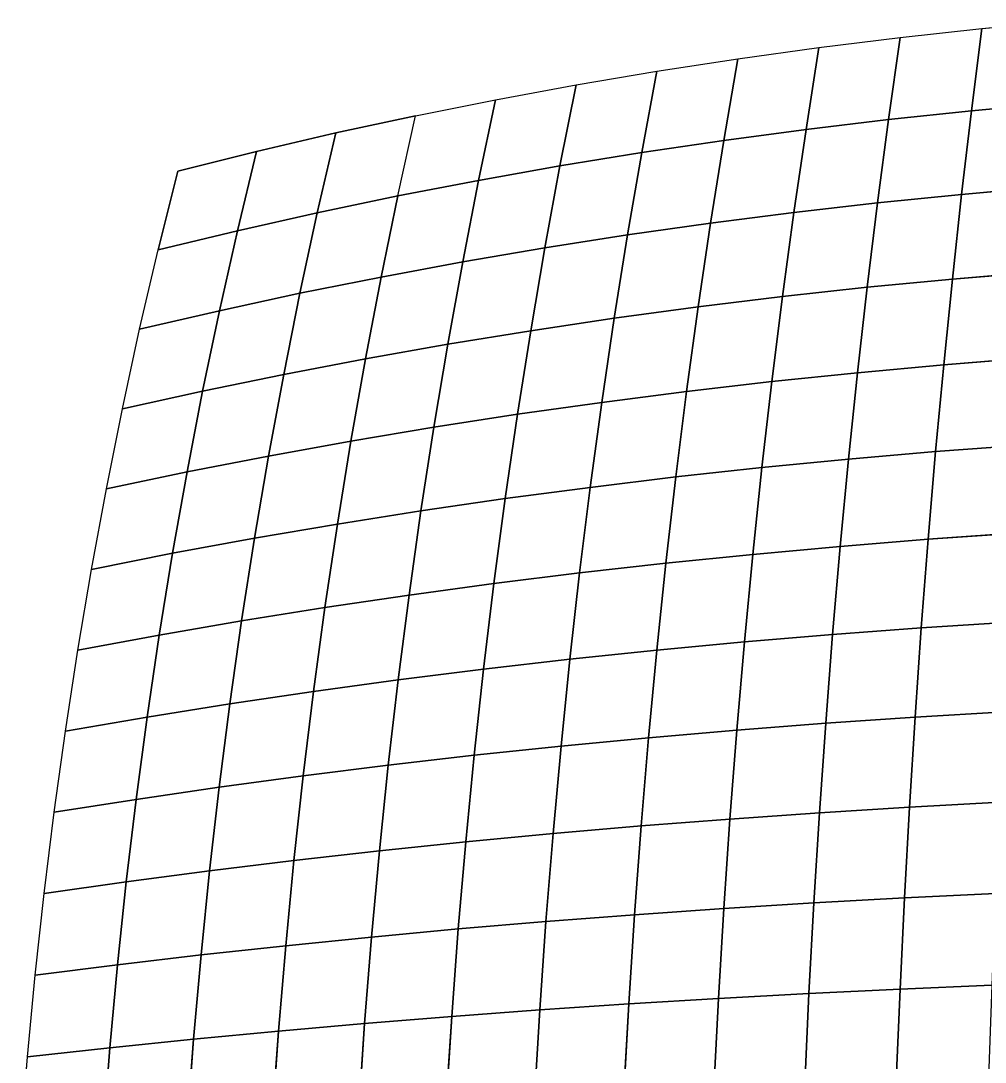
# Model space of a CAD drawing. Header units: millimetres. Extents: x -17.8 to 18.5, y -17.8 to 17.8.
# Drawn here: x -17.66 to -6.85, y 5.92 to 17.58 of the extents above; entities that cross this region are included whole.
import ezdxf

# ---------------------------------------------------------------- set-up
doc = ezdxf.new("R2010")
doc.units = ezdxf.units.MM
doc.layers.add('Test6 LowerTendons', color=90, linetype='Continuous')
doc.layers.add('Test6 TestBases', color=40, linetype='Continuous')
doc.layers.add('Test6 UpperTendons', color=203, linetype='Continuous', true_color=0xaa38c7)

msp = doc.modelspace()

# ---------------------------------------------------------------- linework, layer by layer
at = {"layer": 'Test6 LowerTendons'}
for p, q in [((-7.933954, 16.474418, 29.843656), (-7.803278, 17.394254, 29.352116)), ((-6.889425, 17.494281, 29.520906), (-7.006161, 16.572383, 30.021121)), ((-8.715208, 17.281346, 29.161588), (-8.859219, 16.363905, 29.643461)), ((-9.781576, 16.240743, 29.42035), (-9.624898, 17.155426, 28.949104)), ((-10.532009, 17.016357, 28.714429), (-10.700617, 16.10482, 29.174124)), ((-11.615904, 15.95602, 28.90457), (-11.436163, 16.863984, 28.457306)), ((-12.336947, 16.698149, 28.177465), (-12.526964, 15.794219, 28.611463)), ((-7.006161, 16.572383, 30.021121), (-7.116385, 15.636694, 30.493421)), ((-13.433287, 15.619286, 28.294571), (-13.233912, 16.518684, 27.874624)), ((-8.057267, 15.541355, 30.3075), (-7.933954, 16.474418, 29.843656)), ((-8.859219, 16.363905, 29.643461), (-8.99503, 15.43387, 30.09789)), ((-14.126565, 16.325413, 27.548486), (-14.334328, 15.43109, 27.95365)), ((-9.929227, 15.31416, 29.864442), (-9.781576, 16.240743, 29.42035)), ((-15.014367, 16.118156, 27.198748), (-15.229495, 15.229495, 27.588458)), ((-10.700617, 16.10482, 29.174124), (-10.859388, 15.182144, 29.606995)), ((-16.118156, 15.014367, 27.198748), (-15.89673, 15.89673, 26.825101)), ((-11.785015, 15.037735, 29.32538), (-11.615904, 15.95602, 28.90457)), ((-12.526964, 15.794219, 28.611463), (-12.70558, 14.880843, 29.01942)), ((-7.116385, 15.636694, 30.493421), (-7.220024, 14.688065, 30.937515)), ((-13.620518, 14.711374, 28.688934), (-13.433287, 15.619286, 28.294571)), ((-8.173152, 14.595909, 30.743404), (-8.057267, 15.541355, 30.3075)), ((-14.334328, 15.43109, 27.95365), (-14.529234, 14.529234, 28.333739)), ((-8.99503, 15.43387, 30.09789), (-9.12258, 14.492068, 30.524684)), ((-10.067804, 14.376491, 30.281244), (-9.929227, 15.31416, 29.864442)), ((-15.229495, 15.229495, 27.588458), (-15.43109, 14.334328, 27.95365)), ((-10.859388, 15.182144, 29.606995), (-11.008291, 14.24912, 30.012964)), ((-16.325413, 14.126565, 27.548486), (-16.118156, 15.014367, 27.198748)), ((-11.94349, 14.109899, 29.719719), (-11.785015, 15.037735, 29.32538)), ((-12.70558, 14.880843, 29.01942), (-12.872816, 13.958765, 29.401385)), ((-13.795658, 13.795658, 29.057832), (-13.620518, 14.711374, 28.688934)), ((-8.28155, 13.638912, 31.151145), (-8.173152, 14.595909, 30.743404)), ((-7.220024, 14.688065, 30.937515), (-7.317019, 13.727349, 31.353133)), ((-14.529234, 14.529234, 28.333739), (-14.711374, 13.620518, 28.688934)), ((-9.12258, 14.492068, 30.524684), (-9.241821, 13.539318, 30.923671)), ((-10.197267, 13.428533, 30.670639), (-10.067804, 14.376491, 30.281244)), ((-15.43109, 14.334328, 27.95365), (-15.619286, 13.433287, 28.294571)), ((-11.008291, 14.24912, 30.012964), (-11.147305, 13.306524, 30.391971)), ((-16.518684, 13.233912, 27.874624), (-16.325413, 14.126565, 27.548486)), ((-12.091325, 13.173257, 30.08759), (-11.94349, 14.109899, 29.719719)), ((-12.872816, 13.958765, 29.401385), (-13.028697, 13.028697, 29.757419)), ((-13.958765, 12.872816, 29.401385), (-13.795658, 13.795658, 29.057832)), ((-7.317019, 13.727349, 31.353133), (-7.407311, 12.755392, 31.74003)), ((-14.711374, 13.620518, 28.688934), (-14.880843, 12.70558, 29.01942)), ((-9.241821, 13.539318, 30.923671), (-9.352706, 12.576426, 31.294699)), ((-8.382407, 12.671196, 31.530522), (-8.28155, 13.638912, 31.151145)), ((-15.619286, 13.433287, 28.294571), (-15.794219, 12.526964, 28.611463)), ((-10.317587, 12.471067, 31.032526), (-10.197267, 13.428533, 30.670639)), ((-11.147305, 13.306524, 30.391971), (-11.276413, 12.355105, 30.74397)), ((-16.698149, 12.336947, 28.177465), (-16.518684, 13.233912, 27.874624)), ((-12.228528, 12.228528, 30.429), (-12.091325, 13.173257, 30.08759)), ((-13.028697, 13.028697, 29.757419), (-13.173257, 12.091325, 30.08759)), ((-14.109899, 11.94349, 29.719719), (-13.958765, 12.872816, 29.401385)), ((-7.407311, 12.755392, 31.74003), (-7.490847, 11.773042, 32.097982)), ((-14.880843, 12.70558, 29.01942), (-15.037735, 11.785015, 29.32538)), ((-8.475677, 11.693587, 31.881354), (-8.382407, 12.671196, 31.530522)), ((-15.794219, 12.526964, 28.611463), (-15.95602, 11.615904, 28.90457)), ((-9.352706, 12.576426, 31.294699), (-9.455195, 11.604194, 31.637632)), ((-10.428731, 11.504865, 31.366821), (-10.317587, 12.471067, 31.032526)), ((-16.863984, 11.436163, 28.457306), (-16.698149, 12.336947, 28.177465)), ((-11.276413, 12.355105, 30.74397), (-11.395602, 11.395602, 31.068929)), ((-12.355105, 11.276413, 30.74397), (-12.228528, 12.228528, 30.429)), ((-13.173257, 12.091325, 30.08759), (-13.306524, 11.147305, 30.391971)), ((-14.24912, 11.008291, 30.012964), (-14.109899, 11.94349, 29.719719)), ((-15.037735, 11.785015, 29.32538), (-15.182144, 10.859388, 29.606995)), ((-8.561313, 10.7069, 32.203477), (-8.475677, 11.693587, 31.881354)), ((-7.490847, 11.773042, 32.097982), (-7.567581, 10.781144, 32.426784)), ((-15.95602, 11.615904, 28.90457), (-16.10482, 10.700617, 29.174124)), ((-9.455195, 11.604194, 31.637632), (-9.549251, 10.623407, 31.952352)), ((-17.016357, 10.532009, 28.714429), (-16.863984, 11.436163, 28.457306)), ((-10.530679, 10.530679, 31.673449), (-10.428731, 11.504865, 31.366821)), ((-11.395602, 11.395602, 31.068929), (-11.504865, 10.428731, 31.366821)), ((-12.471067, 10.317587, 31.032526), (-12.355105, 11.276413, 30.74397)), ((-13.306524, 11.147305, 30.391971), (-13.428533, 10.197267, 30.670639)), ((-14.376491, 10.067804, 30.281244), (-14.24912, 11.008291, 30.012964)), ((-15.182144, 10.859388, 29.606995), (-15.31416, 9.929227, 29.864442)), ((-7.567581, 10.781144, 32.426784), (-7.63747, 9.780539, 32.726255)), ((-16.10482, 10.700617, 29.174124), (-16.240743, 9.781576, 29.42035)), ((-9.549251, 10.623407, 31.952352), (-9.634845, 9.634845, 32.238754)), ((-8.639279, 9.711949, 32.496748), (-8.561313, 10.7069, 32.203477)), ((-17.155426, 9.624898, 28.949104), (-17.016357, 10.532009, 28.714429)), ((-10.623407, 9.549251, 31.952352), (-10.530679, 10.530679, 31.673449)), ((-11.504865, 10.428731, 31.366821), (-11.604194, 9.455195, 31.637632)), ((-12.576426, 9.352706, 31.294699), (-12.471067, 10.317587, 31.032526)), ((-13.428533, 10.197267, 30.670639), (-13.539318, 9.241821, 30.923671)), ((-14.492068, 9.12258, 30.524684), (-14.376491, 10.067804, 30.281244)), ((-15.31416, 9.929227, 29.864442), (-15.43387, 8.99503, 30.09789)), ((-16.240743, 9.781576, 29.42035), (-16.363905, 8.859219, 29.643461)), ((-8.70954, 8.70954, 32.761037), (-8.639279, 9.711949, 32.496748)), ((-7.63747, 9.780539, 32.726255), (-7.700475, 8.772066, 32.996231)), ((-17.281346, 8.715208, 29.161588), (-17.155426, 9.624898, 28.949104)), ((-9.634845, 9.634845, 32.238754), (-9.711949, 8.639279, 32.496748)), ((-11.604194, 9.455195, 31.637632), (-11.693587, 8.475677, 31.881354)), ((-10.7069, 8.561313, 32.203477), (-10.623407, 9.549251, 31.952352)), ((-12.671196, 8.382407, 31.530522), (-12.576426, 9.352706, 31.294699)), ((-13.539318, 9.241821, 30.923671), (-13.638912, 8.28155, 31.151145)), ((-14.595909, 8.173152, 30.743404), (-14.492068, 9.12258, 30.524684)), ((-15.43387, 8.99503, 30.09789), (-15.541355, 8.057267, 30.3075)), ((-16.363905, 8.859219, 29.643461), (-16.474418, 7.933954, 29.843656)), ((-7.700475, 8.772066, 32.996231), (-7.756563, 7.756563, 33.236563)), ((-17.394254, 7.803278, 29.352116), (-17.281346, 8.715208, 29.161588)), ((-9.711949, 8.639279, 32.496748), (-9.780539, 7.63747, 32.726255)), ((-8.772066, 7.700475, 32.996231), (-8.70954, 8.70954, 32.761037)), ((-10.781144, 7.567581, 32.426784), (-10.7069, 8.561313, 32.203477)), ((-11.693587, 8.475677, 31.881354), (-11.773042, 7.490847, 32.097982)), ((-12.755392, 7.407311, 31.74003), (-12.671196, 8.382407, 31.530522)), ((-14.688065, 7.220024, 30.937515), (-14.595909, 8.173152, 30.743404)), ((-13.638912, 8.28155, 31.151145), (-13.727349, 7.317019, 31.353133)), ((-15.541355, 8.057267, 30.3075), (-15.636694, 7.116385, 30.493421)), ((-16.474418, 7.933954, 29.843656), (-16.572383, 7.006161, 30.021121)), ((-17.494281, 6.889425, 29.520906), (-17.394254, 7.803278, 29.352116)), ((-8.826832, 6.68555, 33.202231), (-8.772066, 7.700475, 32.996231)), ((-7.756563, 7.756563, 33.236563), (-7.805703, 6.734861, 33.447127)), ((-9.780539, 7.63747, 32.726255), (-9.840596, 6.630173, 32.927211)), ((-11.773042, 7.490847, 32.097982), (-11.84256, 6.501365, 32.287517)), ((-10.846128, 6.568764, 32.62224), (-10.781144, 7.567581, 32.426784)), ((-12.829026, 6.428018, 31.923259), (-12.755392, 7.407311, 31.74003)), ((-13.727349, 7.317019, 31.353133), (-13.804657, 6.348773, 31.529705)), ((-14.768588, 6.263682, 31.10712), (-14.688065, 7.220024, 30.937515)), ((-16.572383, 7.006161, 30.021121), (-16.657892, 6.076198, 30.176023)), ((-15.636694, 7.116385, 30.493421), (-15.719954, 6.172803, 30.655789)), ((-17.581541, 5.973935, 29.668155), (-17.494281, 6.889425, 29.520906)), ((-8.873814, 5.665556, 33.378954), (-8.826832, 6.68555, 33.202231)), ((-7.805703, 6.734861, 33.447127), (-7.84787, 5.707795, 33.627811)), ((-10.901844, 5.565559, 32.789816), (-10.846128, 6.568764, 32.62224)), ((-9.840596, 6.630173, 32.927211), (-9.892103, 5.618132, 33.099555)), ((-12.892112, 5.44512, 32.08024), (-12.829026, 6.428018, 31.923259)), ((-11.84256, 6.501365, 32.287517), (-11.902143, 5.507874, 32.449962)), ((-13.804657, 6.348773, 31.529705), (-13.870866, 5.377342, 31.680926)), ((-14.837521, 5.304592, 31.252314), (-14.768588, 6.263682, 31.10712)), ((-16.657892, 6.076198, 30.176023), (-16.731028, 5.144397, 30.30851)), ((-15.719954, 6.172803, 30.655789), (-15.791199, 5.226924, 30.794726)), ((-17.656139, 5.057073, 29.794038), (-17.581541, 5.973935, 29.668155))]:
    msp.add_line(p, q, dxfattribs=at)
at = {"layer": 'Test6 TestBases'}
for points in [[(-7.006161, 16.572383, 30.021121), (-6.889425, 17.494281, 29.520906), (-5.973935, 17.581541, 29.668155), (-6.076198, 16.657892, 30.176023)], [(-8.859219, 16.363905, 29.643461), (-8.715208, 17.281346, 29.161588), (-7.803278, 17.394254, 29.352116), (-7.933954, 16.474418, 29.843656)], [(-7.933954, 16.474418, 29.843656), (-7.803278, 17.394254, 29.352116), (-6.889425, 17.494281, 29.520906), (-7.006161, 16.572383, 30.021121)], [(-9.781576, 16.240743, 29.42035), (-9.624898, 17.155426, 28.949104), (-8.715208, 17.281346, 29.161588), (-8.859219, 16.363905, 29.643461)], [(-10.700617, 16.10482, 29.174124), (-10.532009, 17.016357, 28.714429), (-9.624898, 17.155426, 28.949104), (-9.781576, 16.240743, 29.42035)], [(-11.615904, 15.95602, 28.90457), (-11.436163, 16.863984, 28.457306), (-10.532009, 17.016357, 28.714429), (-10.700617, 16.10482, 29.174124)], [(-12.526964, 15.794219, 28.611463), (-12.336947, 16.698149, 28.177465), (-11.436163, 16.863984, 28.457306), (-11.615904, 15.95602, 28.90457)], [(-13.233912, 16.518684, 27.874624), (-12.336947, 16.698149, 28.177465), (-12.526964, 15.794219, 28.611463), (-13.433287, 15.619286, 28.294571)], [(-8.057267, 15.541355, 30.3075), (-7.933954, 16.474418, 29.843656), (-7.006161, 16.572383, 30.021121), (-7.116385, 15.636694, 30.493421)], [(-7.116385, 15.636694, 30.493421), (-7.006161, 16.572383, 30.021121), (-6.076198, 16.657892, 30.176023), (-6.172803, 15.719954, 30.655789)], [(-14.126565, 16.325413, 27.548486), (-14.334328, 15.43109, 27.95365), (-13.433287, 15.619286, 28.294571), (-13.233912, 16.518684, 27.874624)], [(-8.99503, 15.43387, 30.09789), (-8.859219, 16.363905, 29.643461), (-7.933954, 16.474418, 29.843656), (-8.057267, 15.541355, 30.3075)], [(-9.929227, 15.31416, 29.864442), (-9.781576, 16.240743, 29.42035), (-8.859219, 16.363905, 29.643461), (-8.99503, 15.43387, 30.09789)], [(-15.014367, 16.118156, 27.198748), (-15.229495, 15.229495, 27.588458), (-14.334328, 15.43109, 27.95365), (-14.126565, 16.325413, 27.548486)], [(-10.859388, 15.182144, 29.606995), (-10.700617, 16.10482, 29.174124), (-9.781576, 16.240743, 29.42035), (-9.929227, 15.31416, 29.864442)], [(-15.89673, 15.89673, 26.825101), (-16.118156, 15.014367, 27.198748), (-15.229495, 15.229495, 27.588458), (-15.014367, 16.118156, 27.198748)], [(-11.785015, 15.037735, 29.32538), (-11.615904, 15.95602, 28.90457), (-10.700617, 16.10482, 29.174124), (-10.859388, 15.182144, 29.606995)], [(-12.70558, 14.880843, 29.01942), (-12.526964, 15.794219, 28.611463), (-11.615904, 15.95602, 28.90457), (-11.785015, 15.037735, 29.32538)], [(-13.620518, 14.711374, 28.688934), (-13.433287, 15.619286, 28.294571), (-12.526964, 15.794219, 28.611463), (-12.70558, 14.880843, 29.01942)], [(-7.220024, 14.688065, 30.937515), (-8.173152, 14.595909, 30.743404), (-8.057267, 15.541355, 30.3075), (-7.116385, 15.636694, 30.493421)], [(-6.263682, 14.768588, 31.10712), (-7.220024, 14.688065, 30.937515), (-7.116385, 15.636694, 30.493421), (-6.172803, 15.719954, 30.655789)], [(-14.529234, 14.529234, 28.333739), (-14.334328, 15.43109, 27.95365), (-13.433287, 15.619286, 28.294571), (-13.620518, 14.711374, 28.688934)], [(-8.173152, 14.595909, 30.743404), (-9.12258, 14.492068, 30.524684), (-8.99503, 15.43387, 30.09789), (-8.057267, 15.541355, 30.3075)], [(-15.43109, 14.334328, 27.95365), (-15.229495, 15.229495, 27.588458), (-14.334328, 15.43109, 27.95365), (-14.529234, 14.529234, 28.333739)], [(-9.12258, 14.492068, 30.524684), (-10.067804, 14.376491, 30.281244), (-9.929227, 15.31416, 29.864442), (-8.99503, 15.43387, 30.09789)], [(-10.067804, 14.376491, 30.281244), (-11.008291, 14.24912, 30.012964), (-10.859388, 15.182144, 29.606995), (-9.929227, 15.31416, 29.864442)], [(-16.325413, 14.126565, 27.548486), (-16.118156, 15.014367, 27.198748), (-15.229495, 15.229495, 27.588458), (-15.43109, 14.334328, 27.95365)], [(-11.008291, 14.24912, 30.012964), (-11.94349, 14.109899, 29.719719), (-11.785015, 15.037735, 29.32538), (-10.859388, 15.182144, 29.606995)], [(-11.94349, 14.109899, 29.719719), (-12.872816, 13.958765, 29.401385), (-12.70558, 14.880843, 29.01942), (-11.785015, 15.037735, 29.32538)], [(-12.872816, 13.958765, 29.401385), (-13.795658, 13.795658, 29.057832), (-13.620518, 14.711374, 28.688934), (-12.70558, 14.880843, 29.01942)], [(-14.711374, 13.620518, 28.688934), (-14.529234, 14.529234, 28.333739), (-13.620518, 14.711374, 28.688934), (-13.795658, 13.795658, 29.057832)], [(-7.317019, 13.727349, 31.353133), (-7.220024, 14.688065, 30.937515), (-6.263682, 14.768588, 31.10712), (-6.348773, 13.804657, 31.529705)], [(-9.241821, 13.539318, 30.923671), (-9.12258, 14.492068, 30.524684), (-8.173152, 14.595909, 30.743404), (-8.28155, 13.638912, 31.151145)], [(-8.28155, 13.638912, 31.151145), (-8.173152, 14.595909, 30.743404), (-7.220024, 14.688065, 30.937515), (-7.317019, 13.727349, 31.353133)], [(-15.619286, 13.433287, 28.294571), (-15.43109, 14.334328, 27.95365), (-14.529234, 14.529234, 28.333739), (-14.711374, 13.620518, 28.688934)], [(-10.197267, 13.428533, 30.670639), (-10.067804, 14.376491, 30.281244), (-9.12258, 14.492068, 30.524684), (-9.241821, 13.539318, 30.923671)], [(-11.147305, 13.306524, 30.391971), (-11.008291, 14.24912, 30.012964), (-10.067804, 14.376491, 30.281244), (-10.197267, 13.428533, 30.670639)], [(-16.518684, 13.233912, 27.874624), (-16.325413, 14.126565, 27.548486), (-15.43109, 14.334328, 27.95365), (-15.619286, 13.433287, 28.294571)], [(-12.091325, 13.173257, 30.08759), (-11.94349, 14.109899, 29.719719), (-11.008291, 14.24912, 30.012964), (-11.147305, 13.306524, 30.391971)], [(-13.028697, 13.028697, 29.757419), (-12.872816, 13.958765, 29.401385), (-11.94349, 14.109899, 29.719719), (-12.091325, 13.173257, 30.08759)], [(-13.958765, 12.872816, 29.401385), (-13.795658, 13.795658, 29.057832), (-12.872816, 13.958765, 29.401385), (-13.028697, 13.028697, 29.757419)], [(-14.880843, 12.70558, 29.01942), (-14.711374, 13.620518, 28.688934), (-13.795658, 13.795658, 29.057832), (-13.958765, 12.872816, 29.401385)], [(-6.428018, 12.829026, 31.923259), (-7.407311, 12.755392, 31.74003), (-7.317019, 13.727349, 31.353133), (-6.348773, 13.804657, 31.529705)], [(-7.407311, 12.755392, 31.74003), (-8.382407, 12.671196, 31.530522), (-8.28155, 13.638912, 31.151145), (-7.317019, 13.727349, 31.353133)], [(-15.794219, 12.526964, 28.611463), (-15.619286, 13.433287, 28.294571), (-14.711374, 13.620518, 28.688934), (-14.880843, 12.70558, 29.01942)], [(-9.352706, 12.576426, 31.294699), (-10.317587, 12.471067, 31.032526), (-10.197267, 13.428533, 30.670639), (-9.241821, 13.539318, 30.923671)], [(-8.382407, 12.671196, 31.530522), (-9.352706, 12.576426, 31.294699), (-9.241821, 13.539318, 30.923671), (-8.28155, 13.638912, 31.151145)], [(-16.698149, 12.336947, 28.177465), (-16.518684, 13.233912, 27.874624), (-15.619286, 13.433287, 28.294571), (-15.794219, 12.526964, 28.611463)], [(-10.317587, 12.471067, 31.032526), (-11.276413, 12.355105, 30.74397), (-11.147305, 13.306524, 30.391971), (-10.197267, 13.428533, 30.670639)], [(-11.276413, 12.355105, 30.74397), (-12.228528, 12.228528, 30.429), (-12.091325, 13.173257, 30.08759), (-11.147305, 13.306524, 30.391971)], [(-12.228528, 12.228528, 30.429), (-13.173257, 12.091325, 30.08759), (-13.028697, 13.028697, 29.757419), (-12.091325, 13.173257, 30.08759)], [(-13.173257, 12.091325, 30.08759), (-14.109899, 11.94349, 29.719719), (-13.958765, 12.872816, 29.401385), (-13.028697, 13.028697, 29.757419)], [(-14.109899, 11.94349, 29.719719), (-15.037735, 11.785015, 29.32538), (-14.880843, 12.70558, 29.01942), (-13.958765, 12.872816, 29.401385)], [(-8.475677, 11.693587, 31.881354), (-8.382407, 12.671196, 31.530522), (-7.407311, 12.755392, 31.74003), (-7.490847, 11.773042, 32.097982)], [(-7.490847, 11.773042, 32.097982), (-7.407311, 12.755392, 31.74003), (-6.428018, 12.829026, 31.923259), (-6.501365, 11.84256, 32.287517)], [(-15.037735, 11.785015, 29.32538), (-15.95602, 11.615904, 28.90457), (-15.794219, 12.526964, 28.611463), (-14.880843, 12.70558, 29.01942)], [(-9.455195, 11.604194, 31.637632), (-9.352706, 12.576426, 31.294699), (-8.382407, 12.671196, 31.530522), (-8.475677, 11.693587, 31.881354)], [(-16.863984, 11.436163, 28.457306), (-16.698149, 12.336947, 28.177465), (-15.794219, 12.526964, 28.611463), (-15.95602, 11.615904, 28.90457)], [(-10.428731, 11.504865, 31.366821), (-10.317587, 12.471067, 31.032526), (-9.352706, 12.576426, 31.294699), (-9.455195, 11.604194, 31.637632)], [(-11.395602, 11.395602, 31.068929), (-11.276413, 12.355105, 30.74397), (-10.317587, 12.471067, 31.032526), (-10.428731, 11.504865, 31.366821)], [(-12.355105, 11.276413, 30.74397), (-12.228528, 12.228528, 30.429), (-11.276413, 12.355105, 30.74397), (-11.395602, 11.395602, 31.068929)], [(-13.306524, 11.147305, 30.391971), (-13.173257, 12.091325, 30.08759), (-12.228528, 12.228528, 30.429), (-12.355105, 11.276413, 30.74397)], [(-14.24912, 11.008291, 30.012964), (-14.109899, 11.94349, 29.719719), (-13.173257, 12.091325, 30.08759), (-13.306524, 11.147305, 30.391971)], [(-15.182144, 10.859388, 29.606995), (-15.037735, 11.785015, 29.32538), (-14.109899, 11.94349, 29.719719), (-14.24912, 11.008291, 30.012964)], [(-16.10482, 10.700617, 29.174124), (-15.95602, 11.615904, 28.90457), (-15.037735, 11.785015, 29.32538), (-15.182144, 10.859388, 29.606995)], [(-7.567581, 10.781144, 32.426784), (-7.490847, 11.773042, 32.097982), (-6.501365, 11.84256, 32.287517), (-6.568764, 10.846128, 32.62224)], [(-9.549251, 10.623407, 31.952352), (-9.455195, 11.604194, 31.637632), (-8.475677, 11.693587, 31.881354), (-8.561313, 10.7069, 32.203477)], [(-8.561313, 10.7069, 32.203477), (-8.475677, 11.693587, 31.881354), (-7.490847, 11.773042, 32.097982), (-7.567581, 10.781144, 32.426784)], [(-17.016357, 10.532009, 28.714429), (-16.863984, 11.436163, 28.457306), (-15.95602, 11.615904, 28.90457), (-16.10482, 10.700617, 29.174124)], [(-10.530679, 10.530679, 31.673449), (-10.428731, 11.504865, 31.366821), (-9.455195, 11.604194, 31.637632), (-9.549251, 10.623407, 31.952352)], [(-11.504865, 10.428731, 31.366821), (-11.395602, 11.395602, 31.068929), (-10.428731, 11.504865, 31.366821), (-10.530679, 10.530679, 31.673449)], [(-12.471067, 10.317587, 31.032526), (-12.355105, 11.276413, 30.74397), (-11.395602, 11.395602, 31.068929), (-11.504865, 10.428731, 31.366821)], [(-13.428533, 10.197267, 30.670639), (-13.306524, 11.147305, 30.391971), (-12.355105, 11.276413, 30.74397), (-12.471067, 10.317587, 31.032526)], [(-14.376491, 10.067804, 30.281244), (-14.24912, 11.008291, 30.012964), (-13.306524, 11.147305, 30.391971), (-13.428533, 10.197267, 30.670639)], [(-15.31416, 9.929227, 29.864442), (-15.182144, 10.859388, 29.606995), (-14.24912, 11.008291, 30.012964), (-14.376491, 10.067804, 30.281244)], [(-16.240743, 9.781576, 29.42035), (-16.10482, 10.700617, 29.174124), (-15.182144, 10.859388, 29.606995), (-15.31416, 9.929227, 29.864442)], [(-7.63747, 9.780539, 32.726255), (-8.639279, 9.711949, 32.496748), (-8.561313, 10.7069, 32.203477), (-7.567581, 10.781144, 32.426784)], [(-6.630173, 9.840596, 32.927211), (-7.63747, 9.780539, 32.726255), (-7.567581, 10.781144, 32.426784), (-6.568764, 10.846128, 32.62224)], [(-17.155426, 9.624898, 28.949104), (-17.016357, 10.532009, 28.714429), (-16.10482, 10.700617, 29.174124), (-16.240743, 9.781576, 29.42035)], [(-9.634845, 9.634845, 32.238754), (-10.623407, 9.549251, 31.952352), (-10.530679, 10.530679, 31.673449), (-9.549251, 10.623407, 31.952352)], [(-8.639279, 9.711949, 32.496748), (-9.634845, 9.634845, 32.238754), (-9.549251, 10.623407, 31.952352), (-8.561313, 10.7069, 32.203477)], [(-10.623407, 9.549251, 31.952352), (-11.604194, 9.455195, 31.637632), (-11.504865, 10.428731, 31.366821), (-10.530679, 10.530679, 31.673449)], [(-11.604194, 9.455195, 31.637632), (-12.576426, 9.352706, 31.294699), (-12.471067, 10.317587, 31.032526), (-11.504865, 10.428731, 31.366821)], [(-12.576426, 9.352706, 31.294699), (-13.539318, 9.241821, 30.923671), (-13.428533, 10.197267, 30.670639), (-12.471067, 10.317587, 31.032526)], [(-13.539318, 9.241821, 30.923671), (-14.492068, 9.12258, 30.524684), (-14.376491, 10.067804, 30.281244), (-13.428533, 10.197267, 30.670639)], [(-14.492068, 9.12258, 30.524684), (-15.43387, 8.99503, 30.09789), (-15.31416, 9.929227, 29.864442), (-14.376491, 10.067804, 30.281244)], [(-15.43387, 8.99503, 30.09789), (-16.363905, 8.859219, 29.643461), (-16.240743, 9.781576, 29.42035), (-15.31416, 9.929227, 29.864442)], [(-7.700475, 8.772066, 32.996231), (-7.63747, 9.780539, 32.726255), (-6.630173, 9.840596, 32.927211), (-6.68555, 8.826832, 33.202231)], [(-17.281346, 8.715208, 29.161588), (-17.155426, 9.624898, 28.949104), (-16.240743, 9.781576, 29.42035), (-16.363905, 8.859219, 29.643461)], [(-9.711949, 8.639279, 32.496748), (-9.634845, 9.634845, 32.238754), (-8.639279, 9.711949, 32.496748), (-8.70954, 8.70954, 32.761037)], [(-8.70954, 8.70954, 32.761037), (-8.639279, 9.711949, 32.496748), (-7.63747, 9.780539, 32.726255), (-7.700475, 8.772066, 32.996231)], [(-10.7069, 8.561313, 32.203477), (-10.623407, 9.549251, 31.952352), (-9.634845, 9.634845, 32.238754), (-9.711949, 8.639279, 32.496748)], [(-12.671196, 8.382407, 31.530522), (-12.576426, 9.352706, 31.294699), (-11.604194, 9.455195, 31.637632), (-11.693587, 8.475677, 31.881354)], [(-11.693587, 8.475677, 31.881354), (-11.604194, 9.455195, 31.637632), (-10.623407, 9.549251, 31.952352), (-10.7069, 8.561313, 32.203477)], [(-13.638912, 8.28155, 31.151145), (-13.539318, 9.241821, 30.923671), (-12.576426, 9.352706, 31.294699), (-12.671196, 8.382407, 31.530522)], [(-14.595909, 8.173152, 30.743404), (-14.492068, 9.12258, 30.524684), (-13.539318, 9.241821, 30.923671), (-13.638912, 8.28155, 31.151145)], [(-15.541355, 8.057267, 30.3075), (-15.43387, 8.99503, 30.09789), (-14.492068, 9.12258, 30.524684), (-14.595909, 8.173152, 30.743404)], [(-16.474418, 7.933954, 29.843656), (-16.363905, 8.859219, 29.643461), (-15.43387, 8.99503, 30.09789), (-15.541355, 8.057267, 30.3075)], [(-17.394254, 7.803278, 29.352116), (-17.281346, 8.715208, 29.161588), (-16.363905, 8.859219, 29.643461), (-16.474418, 7.933954, 29.843656)], [(-7.756563, 7.756563, 33.236563), (-8.772066, 7.700475, 32.996231), (-8.70954, 8.70954, 32.761037), (-7.700475, 8.772066, 32.996231)], [(-6.734861, 7.805703, 33.447127), (-7.756563, 7.756563, 33.236563), (-7.700475, 8.772066, 32.996231), (-6.68555, 8.826832, 33.202231)], [(-9.780539, 7.63747, 32.726255), (-10.781144, 7.567581, 32.426784), (-10.7069, 8.561313, 32.203477), (-9.711949, 8.639279, 32.496748)], [(-8.772066, 7.700475, 32.996231), (-9.780539, 7.63747, 32.726255), (-9.711949, 8.639279, 32.496748), (-8.70954, 8.70954, 32.761037)], [(-10.781144, 7.567581, 32.426784), (-11.773042, 7.490847, 32.097982), (-11.693587, 8.475677, 31.881354), (-10.7069, 8.561313, 32.203477)], [(-11.773042, 7.490847, 32.097982), (-12.755392, 7.407311, 31.74003), (-12.671196, 8.382407, 31.530522), (-11.693587, 8.475677, 31.881354)], [(-12.755392, 7.407311, 31.74003), (-13.727349, 7.317019, 31.353133), (-13.638912, 8.28155, 31.151145), (-12.671196, 8.382407, 31.530522)], [(-14.688065, 7.220024, 30.937515), (-15.636694, 7.116385, 30.493421), (-15.541355, 8.057267, 30.3075), (-14.595909, 8.173152, 30.743404)], [(-13.727349, 7.317019, 31.353133), (-14.688065, 7.220024, 30.937515), (-14.595909, 8.173152, 30.743404), (-13.638912, 8.28155, 31.151145)], [(-15.636694, 7.116385, 30.493421), (-16.572383, 7.006161, 30.021121), (-16.474418, 7.933954, 29.843656), (-15.541355, 8.057267, 30.3075)], [(-17.494281, 6.889425, 29.520906), (-17.394254, 7.803278, 29.352116), (-16.474418, 7.933954, 29.843656), (-16.572383, 7.006161, 30.021121)], [(-9.840596, 6.630173, 32.927211), (-9.780539, 7.63747, 32.726255), (-8.772066, 7.700475, 32.996231), (-8.826832, 6.68555, 33.202231)], [(-8.826832, 6.68555, 33.202231), (-8.772066, 7.700475, 32.996231), (-7.756563, 7.756563, 33.236563), (-7.805703, 6.734861, 33.447127)], [(-7.805703, 6.734861, 33.447127), (-7.756563, 7.756563, 33.236563), (-6.734861, 7.805703, 33.447127), (-6.778076, 6.778076, 33.661744)], [(-10.846128, 6.568764, 32.62224), (-10.781144, 7.567581, 32.426784), (-9.780539, 7.63747, 32.726255), (-9.840596, 6.630173, 32.927211)], [(-12.829026, 6.428018, 31.923259), (-12.755392, 7.407311, 31.74003), (-11.773042, 7.490847, 32.097982), (-11.84256, 6.501365, 32.287517)], [(-11.84256, 6.501365, 32.287517), (-11.773042, 7.490847, 32.097982), (-10.781144, 7.567581, 32.426784), (-10.846128, 6.568764, 32.62224)], [(-13.804657, 6.348773, 31.529705), (-13.727349, 7.317019, 31.353133), (-12.755392, 7.407311, 31.74003), (-12.829026, 6.428018, 31.923259)], [(-14.768588, 6.263682, 31.10712), (-14.688065, 7.220024, 30.937515), (-13.727349, 7.317019, 31.353133), (-13.804657, 6.348773, 31.529705)], [(-15.719954, 6.172803, 30.655789), (-15.636694, 7.116385, 30.493421), (-14.688065, 7.220024, 30.937515), (-14.768588, 6.263682, 31.10712)], [(-17.581541, 5.973935, 29.668155), (-17.494281, 6.889425, 29.520906), (-16.572383, 7.006161, 30.021121), (-16.657892, 6.076198, 30.176023)], [(-16.657892, 6.076198, 30.176023), (-16.572383, 7.006161, 30.021121), (-15.636694, 7.116385, 30.493421), (-15.719954, 6.172803, 30.655789)], [(-6.815168, 5.744821, 33.845948), (-7.84787, 5.707795, 33.627811), (-7.805703, 6.734861, 33.447127), (-6.778076, 6.778076, 33.661744)], [(-8.873814, 5.665556, 33.378954), (-9.892103, 5.618132, 33.099555), (-9.840596, 6.630173, 32.927211), (-8.826832, 6.68555, 33.202231)], [(-7.84787, 5.707795, 33.627811), (-8.873814, 5.665556, 33.378954), (-8.826832, 6.68555, 33.202231), (-7.805703, 6.734861, 33.447127)], [(-10.901844, 5.565559, 32.789816), (-11.902143, 5.507874, 32.449962), (-11.84256, 6.501365, 32.287517), (-10.846128, 6.568764, 32.62224)], [(-9.892103, 5.618132, 33.099555), (-10.901844, 5.565559, 32.789816), (-10.846128, 6.568764, 32.62224), (-9.840596, 6.630173, 32.927211)], [(-12.892112, 5.44512, 32.08024), (-13.870866, 5.377342, 31.680926), (-13.804657, 6.348773, 31.529705), (-12.829026, 6.428018, 31.923259)], [(-11.902143, 5.507874, 32.449962), (-12.892112, 5.44512, 32.08024), (-12.829026, 6.428018, 31.923259), (-11.84256, 6.501365, 32.287517)], [(-13.870866, 5.377342, 31.680926), (-14.837521, 5.304592, 31.252314), (-14.768588, 6.263682, 31.10712), (-13.804657, 6.348773, 31.529705)], [(-14.837521, 5.304592, 31.252314), (-15.791199, 5.226924, 30.794726), (-15.719954, 6.172803, 30.655789), (-14.768588, 6.263682, 31.10712)], [(-17.656139, 5.057073, 29.794038), (-17.581541, 5.973935, 29.668155), (-16.657892, 6.076198, 30.176023), (-16.731028, 5.144397, 30.30851)], [(-15.791199, 5.226924, 30.794726), (-16.731028, 5.144397, 30.30851), (-16.657892, 6.076198, 30.176023), (-15.719954, 6.172803, 30.655789)]]:
    msp.add_3dface(points, dxfattribs=at)
at = {"layer": 'Test6 UpperTendons'}
for p, q in [((-6.889425, 17.494281, 29.520906), (-5.973935, 17.581541, 29.668155)), ((-8.715208, 17.281346, 29.161588), (-7.803278, 17.394254, 29.352116)), ((-7.803278, 17.394254, 29.352116), (-6.889425, 17.494281, 29.520906)), ((-9.624898, 17.155426, 28.949104), (-8.715208, 17.281346, 29.161588)), ((-10.532009, 17.016357, 28.714429), (-9.624898, 17.155426, 28.949104)), ((-11.436163, 16.863984, 28.457306), (-10.532009, 17.016357, 28.714429)), ((-12.336947, 16.698149, 28.177465), (-11.436163, 16.863984, 28.457306)), ((-13.233912, 16.518684, 27.874624), (-12.336947, 16.698149, 28.177465)), ((-7.006161, 16.572383, 30.021121), (-7.933954, 16.474418, 29.843656)), ((-6.076198, 16.657892, 30.176023), (-7.006161, 16.572383, 30.021121)), ((-14.126565, 16.325413, 27.548486), (-13.233912, 16.518684, 27.874624)), ((-7.933954, 16.474418, 29.843656), (-8.859219, 16.363905, 29.643461)), ((-8.859219, 16.363905, 29.643461), (-9.781576, 16.240743, 29.42035)), ((-15.014367, 16.118156, 27.198748), (-14.126565, 16.325413, 27.548486)), ((-9.781576, 16.240743, 29.42035), (-10.700617, 16.10482, 29.174124)), ((-15.89673, 15.89673, 26.825101), (-15.014367, 16.118156, 27.198748)), ((-10.700617, 16.10482, 29.174124), (-11.615904, 15.95602, 28.90457)), ((-11.615904, 15.95602, 28.90457), (-12.526964, 15.794219, 28.611463)), ((-12.526964, 15.794219, 28.611463), (-13.433287, 15.619286, 28.294571)), ((-7.116385, 15.636694, 30.493421), (-8.057267, 15.541355, 30.3075)), ((-6.172803, 15.719954, 30.655789), (-7.116385, 15.636694, 30.493421)), ((-13.433287, 15.619286, 28.294571), (-14.334328, 15.43109, 27.95365)), ((-8.057267, 15.541355, 30.3075), (-8.99503, 15.43387, 30.09789)), ((-14.334328, 15.43109, 27.95365), (-15.229495, 15.229495, 27.588458)), ((-8.99503, 15.43387, 30.09789), (-9.929227, 15.31416, 29.864442)), ((-9.929227, 15.31416, 29.864442), (-10.859388, 15.182144, 29.606995)), ((-15.229495, 15.229495, 27.588458), (-16.118156, 15.014367, 27.198748)), ((-10.859388, 15.182144, 29.606995), (-11.785015, 15.037735, 29.32538)), ((-11.785015, 15.037735, 29.32538), (-12.70558, 14.880843, 29.01942)), ((-12.70558, 14.880843, 29.01942), (-13.620518, 14.711374, 28.688934)), ((-13.620518, 14.711374, 28.688934), (-14.529234, 14.529234, 28.333739)), ((-7.220024, 14.688065, 30.937515), (-6.263682, 14.768588, 31.10712)), ((-9.12258, 14.492068, 30.524684), (-8.173152, 14.595909, 30.743404)), ((-8.173152, 14.595909, 30.743404), (-7.220024, 14.688065, 30.937515)), ((-14.529234, 14.529234, 28.333739), (-15.43109, 14.334328, 27.95365)), ((-10.067804, 14.376491, 30.281244), (-9.12258, 14.492068, 30.524684)), ((-11.008291, 14.24912, 30.012964), (-10.067804, 14.376491, 30.281244)), ((-15.43109, 14.334328, 27.95365), (-16.325413, 14.126565, 27.548486)), ((-11.94349, 14.109899, 29.719719), (-11.008291, 14.24912, 30.012964)), ((-12.872816, 13.958765, 29.401385), (-11.94349, 14.109899, 29.719719)), ((-13.795658, 13.795658, 29.057832), (-12.872816, 13.958765, 29.401385)), ((-14.711374, 13.620518, 28.688934), (-13.795658, 13.795658, 29.057832)), ((-6.348773, 13.804657, 31.529705), (-7.317019, 13.727349, 31.353133)), ((-7.317019, 13.727349, 31.353133), (-8.28155, 13.638912, 31.151145)), ((-15.619286, 13.433287, 28.294571), (-14.711374, 13.620518, 28.688934)), ((-9.241821, 13.539318, 30.923671), (-10.197267, 13.428533, 30.670639)), ((-8.28155, 13.638912, 31.151145), (-9.241821, 13.539318, 30.923671)), ((-16.518684, 13.233912, 27.874624), (-15.619286, 13.433287, 28.294571)), ((-10.197267, 13.428533, 30.670639), (-11.147305, 13.306524, 30.391971)), ((-11.147305, 13.306524, 30.391971), (-12.091325, 13.173257, 30.08759)), ((-12.091325, 13.173257, 30.08759), (-13.028697, 13.028697, 29.757419)), ((-13.028697, 13.028697, 29.757419), (-13.958765, 12.872816, 29.401385)), ((-13.958765, 12.872816, 29.401385), (-14.880843, 12.70558, 29.01942)), ((-8.382407, 12.671196, 31.530522), (-7.407311, 12.755392, 31.74003)), ((-7.407311, 12.755392, 31.74003), (-6.428018, 12.829026, 31.923259)), ((-14.880843, 12.70558, 29.01942), (-15.794219, 12.526964, 28.611463)), ((-9.352706, 12.576426, 31.294699), (-8.382407, 12.671196, 31.530522)), ((-15.794219, 12.526964, 28.611463), (-16.698149, 12.336947, 28.177465)), ((-10.317587, 12.471067, 31.032526), (-9.352706, 12.576426, 31.294699)), ((-11.276413, 12.355105, 30.74397), (-10.317587, 12.471067, 31.032526)), ((-12.228528, 12.228528, 30.429), (-11.276413, 12.355105, 30.74397)), ((-13.173257, 12.091325, 30.08759), (-12.228528, 12.228528, 30.429)), ((-14.109899, 11.94349, 29.719719), (-13.173257, 12.091325, 30.08759)), ((-15.037735, 11.785015, 29.32538), (-14.109899, 11.94349, 29.719719)), ((-15.95602, 11.615904, 28.90457), (-15.037735, 11.785015, 29.32538)), ((-6.501365, 11.84256, 32.287517), (-7.490847, 11.773042, 32.097982)), ((-8.475677, 11.693587, 31.881354), (-9.455195, 11.604194, 31.637632)), ((-7.490847, 11.773042, 32.097982), (-8.475677, 11.693587, 31.881354)), ((-16.863984, 11.436163, 28.457306), (-15.95602, 11.615904, 28.90457)), ((-9.455195, 11.604194, 31.637632), (-10.428731, 11.504865, 31.366821)), ((-10.428731, 11.504865, 31.366821), (-11.395602, 11.395602, 31.068929)), ((-11.395602, 11.395602, 31.068929), (-12.355105, 11.276413, 30.74397)), ((-12.355105, 11.276413, 30.74397), (-13.306524, 11.147305, 30.391971)), ((-13.306524, 11.147305, 30.391971), (-14.24912, 11.008291, 30.012964)), ((-14.24912, 11.008291, 30.012964), (-15.182144, 10.859388, 29.606995)), ((-15.182144, 10.859388, 29.606995), (-16.10482, 10.700617, 29.174124)), ((-8.561313, 10.7069, 32.203477), (-7.567581, 10.781144, 32.426784)), ((-7.567581, 10.781144, 32.426784), (-6.568764, 10.846128, 32.62224)), ((-16.10482, 10.700617, 29.174124), (-17.016357, 10.532009, 28.714429)), ((-10.530679, 10.530679, 31.673449), (-9.549251, 10.623407, 31.952352)), ((-9.549251, 10.623407, 31.952352), (-8.561313, 10.7069, 32.203477)), ((-11.504865, 10.428731, 31.366821), (-10.530679, 10.530679, 31.673449)), ((-12.471067, 10.317587, 31.032526), (-11.504865, 10.428731, 31.366821)), ((-13.428533, 10.197267, 30.670639), (-12.471067, 10.317587, 31.032526)), ((-14.376491, 10.067804, 30.281244), (-13.428533, 10.197267, 30.670639)), ((-15.31416, 9.929227, 29.864442), (-14.376491, 10.067804, 30.281244)), ((-16.240743, 9.781576, 29.42035), (-15.31416, 9.929227, 29.864442)), ((-6.630173, 9.840596, 32.927211), (-7.63747, 9.780539, 32.726255)), ((-17.155426, 9.624898, 28.949104), (-16.240743, 9.781576, 29.42035)), ((-8.639279, 9.711949, 32.496748), (-9.634845, 9.634845, 32.238754)), ((-7.63747, 9.780539, 32.726255), (-8.639279, 9.711949, 32.496748)), ((-9.634845, 9.634845, 32.238754), (-10.623407, 9.549251, 31.952352)), ((-11.604194, 9.455195, 31.637632), (-12.576426, 9.352706, 31.294699)), ((-10.623407, 9.549251, 31.952352), (-11.604194, 9.455195, 31.637632)), ((-12.576426, 9.352706, 31.294699), (-13.539318, 9.241821, 30.923671)), ((-13.539318, 9.241821, 30.923671), (-14.492068, 9.12258, 30.524684)), ((-14.492068, 9.12258, 30.524684), (-15.43387, 8.99503, 30.09789)), ((-15.43387, 8.99503, 30.09789), (-16.363905, 8.859219, 29.643461)), ((-16.363905, 8.859219, 29.643461), (-17.281346, 8.715208, 29.161588)), ((-8.70954, 8.70954, 32.761037), (-7.700475, 8.772066, 32.996231)), ((-7.700475, 8.772066, 32.996231), (-6.68555, 8.826832, 33.202231)), ((-10.7069, 8.561313, 32.203477), (-9.711949, 8.639279, 32.496748)), ((-9.711949, 8.639279, 32.496748), (-8.70954, 8.70954, 32.761037)), ((-11.693587, 8.475677, 31.881354), (-10.7069, 8.561313, 32.203477)), ((-12.671196, 8.382407, 31.530522), (-11.693587, 8.475677, 31.881354)), ((-13.638912, 8.28155, 31.151145), (-12.671196, 8.382407, 31.530522)), ((-15.541355, 8.057267, 30.3075), (-14.595909, 8.173152, 30.743404)), ((-14.595909, 8.173152, 30.743404), (-13.638912, 8.28155, 31.151145)), ((-16.474418, 7.933954, 29.843656), (-15.541355, 8.057267, 30.3075)), ((-17.394254, 7.803278, 29.352116), (-16.474418, 7.933954, 29.843656)), ((-8.772066, 7.700475, 32.996231), (-9.780539, 7.63747, 32.726255)), ((-7.756563, 7.756563, 33.236563), (-8.772066, 7.700475, 32.996231)), ((-6.734861, 7.805703, 33.447127), (-7.756563, 7.756563, 33.236563)), ((-9.780539, 7.63747, 32.726255), (-10.781144, 7.567581, 32.426784)), ((-11.773042, 7.490847, 32.097982), (-12.755392, 7.407311, 31.74003)), ((-10.781144, 7.567581, 32.426784), (-11.773042, 7.490847, 32.097982)), ((-12.755392, 7.407311, 31.74003), (-13.727349, 7.317019, 31.353133)), ((-13.727349, 7.317019, 31.353133), (-14.688065, 7.220024, 30.937515)), ((-14.688065, 7.220024, 30.937515), (-15.636694, 7.116385, 30.493421)), ((-16.572383, 7.006161, 30.021121), (-17.494281, 6.889425, 29.520906)), ((-15.636694, 7.116385, 30.493421), (-16.572383, 7.006161, 30.021121)), ((-7.805703, 6.734861, 33.447127), (-6.778076, 6.778076, 33.661744)), ((-9.840596, 6.630173, 32.927211), (-8.826832, 6.68555, 33.202231)), ((-8.826832, 6.68555, 33.202231), (-7.805703, 6.734861, 33.447127)), ((-11.84256, 6.501365, 32.287517), (-10.846128, 6.568764, 32.62224)), ((-10.846128, 6.568764, 32.62224), (-9.840596, 6.630173, 32.927211)), ((-13.804657, 6.348773, 31.529705), (-12.829026, 6.428018, 31.923259)), ((-12.829026, 6.428018, 31.923259), (-11.84256, 6.501365, 32.287517)), ((-14.768588, 6.263682, 31.10712), (-13.804657, 6.348773, 31.529705)), ((-15.719954, 6.172803, 30.655789), (-14.768588, 6.263682, 31.10712)), ((-17.581541, 5.973935, 29.668155), (-16.657892, 6.076198, 30.176023)), ((-16.657892, 6.076198, 30.176023), (-15.719954, 6.172803, 30.655789))]:
    msp.add_line(p, q, dxfattribs=at)

doc.saveas('drawing.dxf')
